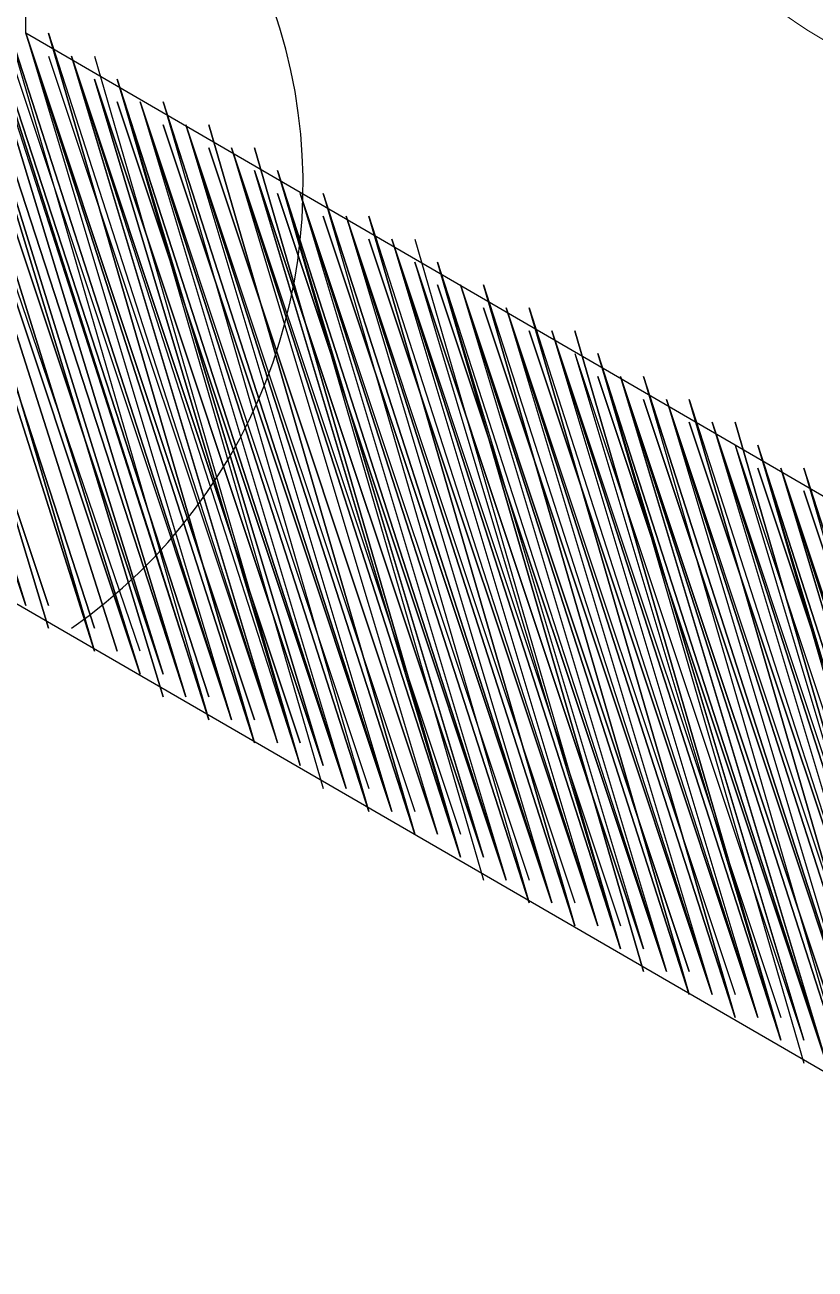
# Model space of a CAD drawing. Header units: millimetres. Extents: x -2246 to 101218, y 0 to 66109.
# Drawn here: x 68846 to 69211, y 0 to 576 of the extents above; entities that cross this region are included whole.
import ezdxf

# ---------------------------------------------------------------- set-up
doc = ezdxf.new("R2010")
doc.units = ezdxf.units.MM
doc.layers.add('PDF_형상', color=7, linetype='Continuous')

msp = doc.modelspace()

# ---------------------------------------------------------------- linework, layer by layer
at = {"layer": 'PDF_형상', "lineweight": 25}
for points in [[(68538.76, 752.01), (68422.25, 550.77), (68824.73, 317.75), (69227.22, 84.73), (69396.68, 0), (69502.6, 190.65), (69174.26, 381.3), (68845.92, 571.95), (68845.92, 582.54)], [(68697.63, 752.01), (68845.92, 307.16), (68697.63, 752.01), (68845.92, 307.16), (68697.63, 752.01), (68845.92, 307.16), (68697.63, 752.01), (68845.92, 307.16), (68697.63, 752.01), (68845.92, 307.16)], [(68708.22, 752.01), (68856.51, 307.16), (68708.22, 752.01), (68856.51, 307.16), (68708.22, 752.01), (68856.51, 307.16), (68708.22, 752.01), (68856.51, 307.16), (68708.22, 752.01), (68856.51, 307.16), (68708.22, 752.01), (68856.51, 307.16), (68708.22, 752.01), (68856.51, 307.16), (68708.22, 752.01), (68856.51, 307.16), (68708.22, 752.01), (68856.51, 307.16)], [(68898.88, 285.98), (68740, 752.01), (68898.88, 275.38), (68740, 752.01), (68898.88, 275.38), (68740, 752.01), (68898.88, 275.38), (68750.59, 752.01), (68898.88, 275.38), (68750.59, 752.01), (68898.88, 275.38), (68750.59, 752.01), (68898.88, 275.38), (68750.59, 752.01), (68898.88, 275.38), (68750.59, 752.01), (68898.88, 275.38), (68750.59, 752.01), (68898.88, 275.38), (68750.59, 752.01), (68898.88, 275.38), (68750.59, 752.01), (68898.88, 275.38), (68750.59, 752.01), (68898.88, 275.38), (68750.59, 752.01), (68898.88, 275.38), (68750.59, 752.01), (68898.88, 275.38), (68750.59, 752.01), (68898.88, 275.38), (68750.59, 752.01), (68898.88, 275.38), (68750.59, 752.01), (68909.47, 275.38), (68750.59, 752.01), (68909.47, 275.38), (68750.59, 752.01), (68909.47, 275.38), (68750.59, 752.01), (68909.47, 275.38), (68750.59, 752.01), (68909.47, 275.38), (68750.59, 752.01), (68909.47, 275.38), (68750.59, 752.01), (68909.47, 275.38), (68761.18, 752.01), (68909.47, 275.38), (68761.18, 752.01), (68909.47, 275.38), (68761.18, 752.01), (68909.47, 275.38), (68761.18, 752.01), (68909.47, 275.38), (68761.18, 752.01), (68909.47, 275.38), (68761.18, 752.01), (68909.47, 275.38), (68761.18, 752.01), (68909.47, 264.79), (68761.18, 752.01), (68909.47, 264.79), (68761.18, 752.01), (68909.47, 264.79), (68761.18, 752.01), (68909.47, 264.79)], [(68740, 752.01), (68888.28, 285.98), (68740, 752.01), (68888.28, 285.98), (68740, 752.01), (68888.28, 285.98), (68740, 752.01), (68888.28, 285.98), (68740, 752.01), (68888.28, 285.98), (68740, 752.01), (68888.28, 285.98), (68740, 752.01), (68888.28, 285.98), (68740, 752.01), (68888.28, 285.98), (68740, 752.01), (68888.28, 285.98), (68740, 752.01), (68888.28, 285.98), (68740, 752.01), (68888.28, 285.98), (68740, 752.01), (68888.28, 285.98), (68740, 752.01), (68888.28, 285.98), (68740, 752.01), (68888.28, 285.98), (68740, 752.01), (68888.28, 285.98), (68740, 752.01), (68888.28, 285.98), (68740, 752.01), (68888.28, 285.98)], [(68740, 752.01), (68877.69, 285.98), (68740, 752.01)], [(68771.77, 752.01), (68930.65, 264.79), (68771.77, 752.01), (68930.65, 264.79), (68771.77, 752.01), (68930.65, 264.79), (68771.77, 752.01), (68930.65, 264.79), (68771.77, 752.01), (68930.65, 264.79), (68771.77, 752.01), (68930.65, 264.79), (68771.77, 752.01), (68930.65, 264.79), (68771.77, 752.01), (68930.65, 264.79), (68771.77, 752.01), (68930.65, 264.79), (68771.77, 752.01), (68920.06, 264.79), (68771.77, 752.01), (68920.06, 264.79), (68771.77, 752.01), (68920.06, 264.79), (68771.77, 752.01), (68920.06, 264.79), (68771.77, 752.01), (68920.06, 264.79), (68771.77, 752.01), (68920.06, 264.79), (68771.77, 752.01), (68920.06, 264.79), (68761.18, 752.01), (68920.06, 264.79), (68761.18, 752.01), (68920.06, 264.79), (68761.18, 752.01), (68920.06, 264.79), (68761.18, 752.01), (68920.06, 264.79), (68761.18, 752.01), (68920.06, 264.79), (68761.18, 752.01), (68920.06, 264.79), (68761.18, 752.01), (68920.06, 264.79), (68761.18, 752.01), (68920.06, 264.79), (68761.18, 752.01), (68920.06, 264.79), (68761.18, 752.01), (68920.06, 264.79)], [(68824.73, 582.54), (68930.65, 254.2), (68771.77, 752.01), (68930.65, 254.2), (68771.77, 752.01), (68930.65, 254.2)], [(68824.73, 582.54), (68930.65, 254.2)], [(68835.32, 582.54), (68941.24, 254.2)], [(68835.32, 582.54), (68941.24, 254.2)], [(68835.32, 582.54), (68941.24, 254.2)], [(68835.32, 582.54), (68941.24, 254.2)], [(68835.32, 582.54), (68941.24, 254.2)], [(68835.32, 582.54), (68930.65, 254.2)], [(68835.32, 582.54), (68930.65, 254.2)], [(68835.32, 582.54), (68930.65, 254.2)], [(68835.32, 582.54), (68930.65, 254.2)], [(68835.32, 582.54), (68930.65, 254.2)], [(68835.32, 582.54), (68930.65, 254.2)], [(68835.32, 582.54), (68930.65, 254.2)], [(68835.32, 582.54), (68930.65, 254.2)], [(68835.32, 582.54), (68930.65, 254.2)], [(68835.32, 571.95), (68941.24, 254.2)], [(68835.32, 571.95), (68941.24, 254.2)], [(68835.32, 571.95), (68941.24, 254.2)], [(68835.32, 571.95), (68941.24, 254.2)], [(68835.32, 571.95), (68941.24, 254.2)], [(68835.32, 571.95), (68941.24, 254.2)], [(68835.32, 571.95), (68941.24, 254.2)], [(68835.32, 571.95), (68941.24, 254.2)], [(68835.32, 571.95), (68941.24, 254.2)], [(68835.32, 571.95), (68941.24, 254.2)], [(68835.32, 571.95), (68941.24, 254.2)], [(68835.32, 571.95), (68941.24, 254.2)], [(68835.32, 571.95), (68941.24, 254.2)], [(68835.32, 571.95), (68941.24, 254.2)], [(68835.32, 571.95), (68941.24, 254.2)], [(68951.83, 243.61), (68845.92, 571.95), (68951.83, 243.61), (68845.92, 571.95), (68951.83, 243.61), (68845.92, 571.95), (68951.83, 243.61), (68845.92, 571.95), (68951.83, 243.61), (68845.92, 571.95), (68951.83, 243.61), (68845.92, 571.95), (68951.83, 243.61), (68845.92, 571.95), (68951.83, 243.61), (68856.51, 571.95), (68951.83, 243.61), (68856.51, 571.95), (68951.83, 243.61), (68856.51, 571.95), (68951.83, 243.61), (68856.51, 571.95), (68951.83, 243.61), (68856.51, 571.95), (68962.43, 243.61)], [(68845.92, 571.95), (68951.83, 254.2)], [(68845.92, 571.95), (68951.83, 254.2)], [(68845.92, 571.95), (68951.83, 254.2)], [(68845.92, 571.95), (68951.83, 254.2)], [(68845.92, 571.95), (68951.83, 254.2)], [(68845.92, 571.95), (68951.83, 254.2)], [(68845.92, 571.95), (68941.24, 254.2)], [(68845.92, 571.95), (68941.24, 254.2)], [(68845.92, 571.95), (68941.24, 254.2)], [(68845.92, 571.95), (68941.24, 254.2)], [(68845.92, 571.95), (68941.24, 254.2)], [(68845.92, 571.95), (68941.24, 254.2)], [(68845.92, 571.95), (68941.24, 254.2)], [(68845.92, 571.95), (68941.24, 254.2)], [(68845.92, 571.95), (68941.24, 254.2)], [(68856.51, 561.36), (68962.43, 243.61)], [(68856.51, 561.36), (68962.43, 243.61)], [(68856.51, 561.36), (68962.43, 243.61)], [(68856.51, 561.36), (68962.43, 243.61)], [(68856.51, 561.36), (68962.43, 243.61)], [(68856.51, 561.36), (68962.43, 243.61)], [(68856.51, 561.36), (68962.43, 243.61)], [(68856.51, 561.36), (68962.43, 243.61)], [(68856.51, 561.36), (68962.43, 243.61)], [(68856.51, 561.36), (68962.43, 243.61)], [(68856.51, 561.36), (68962.43, 243.61)], [(68856.51, 561.36), (68962.43, 243.61)], [(68856.51, 561.36), (68962.43, 243.61)], [(68856.51, 561.36), (68962.43, 243.61)], [(68856.51, 561.36), (68962.43, 243.61)], [(68856.51, 561.36), (68962.43, 243.61)], [(68856.51, 561.36), (68962.43, 243.61)], [(68856.51, 561.36), (68962.43, 243.61)], [(68856.51, 561.36), (68962.43, 243.61)], [(68856.51, 561.36), (68962.43, 243.61)], [(68856.51, 561.36), (68962.43, 243.61)], [(68856.51, 561.36), (68962.43, 243.61)], [(68856.51, 561.36), (68962.43, 243.61)], [(68867.1, 561.36), (68973.02, 233.02)], [(68867.1, 561.36), (68973.02, 233.02)], [(68867.1, 561.36), (68973.02, 233.02)], [(68867.1, 561.36), (68973.02, 233.02)], [(68867.1, 561.36), (68973.02, 233.02)], [(68867.1, 561.36), (68973.02, 233.02)], [(68867.1, 561.36), (68973.02, 233.02)], [(68867.1, 561.36), (68973.02, 233.02)], [(68867.1, 561.36), (68973.02, 233.02)], [(68867.1, 561.36), (68973.02, 233.02)], [(68867.1, 561.36), (68973.02, 233.02)], [(68867.1, 561.36), (68973.02, 233.02)], [(68867.1, 561.36), (68973.02, 233.02)], [(68867.1, 561.36), (68973.02, 233.02)], [(68867.1, 561.36), (68973.02, 233.02)], [(68867.1, 561.36), (68973.02, 233.02)], [(68867.1, 561.36), (68973.02, 233.02)], [(68867.1, 561.36), (68973.02, 233.02)], [(68867.1, 561.36), (68973.02, 233.02)], [(68867.1, 561.36), (68973.02, 233.02)], [(68867.1, 561.36), (68973.02, 233.02)], [(68867.1, 561.36), (68973.02, 233.02)], [(68867.1, 561.36), (68962.43, 243.61)], [(68867.1, 561.36), (68962.43, 243.61)], [(68867.1, 561.36), (68962.43, 243.61)], [(68867.1, 561.36), (68962.43, 243.61)], [(68867.1, 561.36), (68962.43, 243.61)], [(68877.69, 561.36), (68973.02, 233.02)], [(68877.69, 561.36), (68973.02, 233.02)], [(68888.28, 550.77), (68983.61, 233.02), (68877.69, 550.77), (68983.61, 233.02), (68877.69, 550.77), (68983.61, 233.02), (68877.69, 550.77), (68983.61, 233.02), (68877.69, 550.77), (68983.61, 233.02), (68877.69, 550.77), (68983.61, 233.02), (68877.69, 550.77), (68983.61, 233.02), (68877.69, 550.77), (68983.61, 233.02), (68877.69, 550.77), (68983.61, 233.02), (68877.69, 550.77), (68983.61, 233.02), (68877.69, 550.77), (68983.61, 233.02), (68877.69, 550.77), (68983.61, 233.02), (68877.69, 550.77), (68983.61, 233.02)], [(68877.69, 550.77), (68973.02, 233.02)], [(68877.69, 550.77), (68973.02, 233.02)], [(68877.69, 550.77), (68973.02, 233.02)], [(68888.28, 550.77), (68994.2, 222.43)], [(68888.28, 550.77), (68994.2, 222.43)], [(68888.28, 550.77), (68994.2, 222.43)], [(68888.28, 550.77), (68994.2, 222.43)], [(68888.28, 550.77), (68994.2, 222.43)], [(68888.28, 550.77), (68994.2, 222.43)], [(68888.28, 550.77), (68994.2, 222.43)], [(68888.28, 550.77), (68994.2, 222.43)], [(68888.28, 550.77), (68994.2, 222.43)], [(68888.28, 550.77), (68994.2, 222.43)], [(68888.28, 550.77), (68994.2, 222.43)], [(68888.28, 550.77), (68994.2, 222.43)], [(68888.28, 550.77), (68994.2, 222.43)], [(68888.28, 550.77), (68983.61, 222.43)], [(68888.28, 550.77), (68983.61, 222.43)], [(68888.28, 550.77), (68983.61, 222.43)], [(68888.28, 550.77), (68983.61, 222.43)], [(68888.28, 550.77), (68983.61, 222.43)], [(68888.28, 550.77), (68983.61, 222.43)], [(68888.28, 550.77), (68983.61, 222.43)], [(68888.28, 540.18), (68994.2, 222.43)], [(68888.28, 540.18), (68994.2, 222.43)], [(68898.88, 540.18), (69004.79, 211.83)], [(68898.88, 540.18), (69004.79, 222.43)], [(68898.88, 540.18), (69004.79, 222.43)], [(68898.88, 540.18), (69004.79, 222.43)], [(68898.88, 540.18), (69004.79, 222.43)], [(68898.88, 540.18), (69004.79, 222.43)], [(68898.88, 540.18), (69004.79, 222.43)], [(68898.88, 540.18), (69004.79, 222.43)], [(68898.88, 540.18), (69004.79, 222.43)], [(68898.88, 540.18), (69004.79, 222.43)], [(68898.88, 540.18), (69004.79, 222.43)], [(68898.88, 540.18), (69004.79, 222.43)], [(68898.88, 540.18), (69004.79, 222.43)], [(68898.88, 540.18), (69004.79, 222.43)], [(68898.88, 540.18), (69004.79, 222.43)], [(68898.88, 540.18), (69004.79, 222.43)], [(68898.88, 540.18), (69004.79, 222.43)], [(68898.88, 540.18), (69004.79, 222.43)], [(68898.88, 540.18), (69004.79, 222.43)], [(68898.88, 540.18), (68994.2, 222.43)], [(68898.88, 540.18), (68994.2, 222.43)], [(68898.88, 540.18), (68994.2, 222.43)], [(68898.88, 540.18), (68994.2, 222.43)], [(68898.88, 540.18), (68994.2, 222.43)], [(68898.88, 540.18), (68994.2, 222.43)], [(68898.88, 540.18), (68994.2, 222.43)], [(68898.88, 540.18), (68994.2, 222.43)], [(68898.88, 540.18), (68994.2, 222.43)], [(68898.88, 540.18), (68994.2, 222.43)], [(68909.47, 540.18), (69015.38, 211.83)], [(68909.47, 540.18), (69015.38, 211.83)], [(68909.47, 540.18), (69015.38, 211.83)], [(68909.47, 540.18), (69015.38, 211.83)], [(68909.47, 540.18), (69015.38, 211.83)], [(68909.47, 540.18), (69004.79, 211.83)], [(68909.47, 540.18), (69004.79, 211.83)], [(68909.47, 540.18), (69004.79, 211.83)], [(68909.47, 540.18), (69004.79, 211.83)], [(68909.47, 540.18), (69004.79, 211.83)], [(68909.47, 540.18), (69004.79, 211.83)], [(68909.47, 540.18), (69004.79, 211.83)], [(68909.47, 540.18), (69004.79, 211.83)], [(68909.47, 540.18), (69004.79, 211.83)], [(68909.47, 540.18), (69004.79, 211.83)], [(68909.47, 529.58), (69015.38, 211.83)], [(68909.47, 529.58), (69015.38, 211.83)], [(68909.47, 529.58), (69015.38, 211.83)], [(68909.47, 529.58), (69015.38, 211.83)], [(68909.47, 529.58), (69015.38, 211.83)], [(68909.47, 529.58), (69015.38, 211.83)], [(68909.47, 529.58), (69015.38, 211.83)], [(68909.47, 529.58), (69015.38, 211.83)], [(68909.47, 529.58), (69015.38, 211.83)], [(68909.47, 529.58), (69015.38, 211.83)], [(68920.06, 529.58), (69025.98, 201.24)], [(68920.06, 529.58), (69025.98, 201.24)], [(68920.06, 529.58), (69025.98, 201.24)], [(68920.06, 529.58), (69025.98, 201.24)], [(68920.06, 529.58), (69025.98, 201.24)], [(68920.06, 529.58), (69025.98, 201.24)], [(68920.06, 529.58), (69025.98, 201.24)], [(68920.06, 529.58), (69025.98, 201.24)], [(68920.06, 529.58), (69025.98, 201.24)], [(68920.06, 529.58), (69025.98, 201.24)], [(68920.06, 529.58), (69025.98, 211.83)], [(68920.06, 529.58), (69025.98, 211.83)], [(68920.06, 529.58), (69025.98, 211.83)], [(68920.06, 529.58), (69025.98, 211.83)], [(68920.06, 529.58), (69025.98, 211.83)], [(68920.06, 529.58), (69025.98, 211.83)], [(68920.06, 529.58), (69025.98, 211.83)], [(68920.06, 529.58), (69025.98, 211.83)], [(68920.06, 529.58), (69025.98, 211.83)], [(68920.06, 529.58), (69015.38, 211.83)], [(68920.06, 529.58), (69015.38, 211.83)], [(68920.06, 529.58), (69015.38, 211.83)], [(68920.06, 529.58), (69015.38, 211.83)], [(68920.06, 529.58), (69015.38, 211.83)], [(68920.06, 529.58), (69015.38, 211.83)], [(68920.06, 529.58), (69015.38, 211.83)], [(68920.06, 529.58), (69015.38, 211.83)], [(68920.06, 529.58), (69015.38, 211.83)], [(68920.06, 529.58), (69015.38, 211.83)], [(68930.65, 529.58), (69025.98, 201.24)], [(68930.65, 529.58), (69025.98, 201.24)], [(68930.65, 529.58), (69025.98, 201.24)], [(68930.65, 529.58), (69025.98, 201.24)], [(68930.65, 529.58), (69025.98, 201.24)], [(68930.65, 529.58), (69025.98, 201.24)], [(68930.65, 518.99), (69036.57, 201.24)], [(68930.65, 518.99), (69036.57, 201.24)], [(68930.65, 518.99), (69036.57, 201.24)], [(68930.65, 518.99), (69036.57, 201.24)], [(68930.65, 518.99), (69036.57, 201.24)], [(68930.65, 518.99), (69036.57, 201.24)], [(68930.65, 518.99), (69036.57, 201.24)], [(68930.65, 518.99), (69036.57, 201.24)], [(68930.65, 518.99), (69036.57, 201.24)], [(68930.65, 518.99), (69036.57, 201.24)], [(68930.65, 518.99), (69036.57, 201.24)], [(68930.65, 518.99), (69036.57, 201.24)], [(68930.65, 518.99), (69036.57, 201.24)], [(68930.65, 518.99), (69036.57, 201.24)], [(68930.65, 518.99), (69036.57, 201.24)], [(68930.65, 518.99), (69036.57, 201.24)], [(68930.65, 518.99), (69036.57, 201.24)], [(68930.65, 518.99), (69036.57, 201.24)], [(68930.65, 518.99), (69036.57, 201.24)], [(68941.24, 518.99), (69047.16, 190.65)], [(68941.24, 518.99), (69047.16, 190.65)], [(68941.24, 518.99), (69047.16, 190.65)], [(68941.24, 518.99), (69047.16, 190.65)], [(68941.24, 518.99), (69047.16, 190.65)], [(68941.24, 518.99), (69047.16, 190.65)], [(68941.24, 518.99), (69047.16, 190.65)], [(68941.24, 518.99), (69047.16, 190.65)], [(68941.24, 518.99), (69047.16, 190.65)], [(68941.24, 518.99), (69047.16, 190.65)], [(68941.24, 518.99), (69047.16, 190.65)], [(68941.24, 518.99), (69047.16, 190.65)], [(68941.24, 518.99), (69047.16, 190.65)], [(68941.24, 518.99), (69047.16, 190.65)], [(68941.24, 518.99), (69047.16, 190.65)], [(68941.24, 518.99), (69047.16, 190.65)], [(68941.24, 518.99), (69047.16, 190.65)], [(68941.24, 518.99), (69047.16, 190.65)], [(68941.24, 518.99), (69047.16, 190.65)], [(68941.24, 518.99), (69047.16, 190.65)], [(68941.24, 518.99), (69047.16, 201.24)], [(68941.24, 518.99), (69036.57, 201.24)], [(68941.24, 518.99), (69036.57, 201.24)], [(68941.24, 518.99), (69036.57, 201.24)], [(68941.24, 518.99), (69036.57, 201.24)], [(68941.24, 518.99), (69036.57, 201.24)], [(68941.24, 518.99), (69036.57, 201.24)], [(68941.24, 518.99), (69036.57, 201.24)], [(68941.24, 518.99), (69036.57, 201.24)], [(68941.24, 518.99), (69036.57, 201.24)], [(68941.24, 518.99), (69036.57, 201.24)], [(68962.43, 508.4), (69057.75, 190.65), (68951.83, 508.4), (69057.75, 190.65), (68951.83, 508.4), (69057.75, 190.65), (68951.83, 508.4), (69057.75, 190.65), (68951.83, 508.4), (69057.75, 190.65), (68951.83, 508.4), (69057.75, 190.65), (68951.83, 508.4), (69057.75, 190.65), (68951.83, 508.4), (69057.75, 190.65), (68951.83, 508.4), (69057.75, 190.65), (68951.83, 508.4), (69057.75, 190.65), (68951.83, 508.4), (69057.75, 190.65), (68951.83, 508.4), (69057.75, 190.65), (68951.83, 508.4), (69047.16, 190.65), (68951.83, 508.4), (69047.16, 190.65), (68951.83, 508.4), (69047.16, 190.65), (68951.83, 508.4), (69047.16, 190.65), (68951.83, 508.4)], [(68962.43, 508.4), (69068.34, 180.06)], [(68962.43, 508.4), (69068.34, 180.06)], [(68962.43, 508.4), (69068.34, 180.06)], [(68962.43, 508.4), (69068.34, 180.06)], [(68962.43, 508.4), (69068.34, 180.06)], [(68962.43, 508.4), (69068.34, 180.06)], [(68962.43, 508.4), (69068.34, 180.06)], [(68962.43, 508.4), (69068.34, 180.06)], [(68962.43, 508.4), (69068.34, 180.06)], [(68962.43, 508.4), (69068.34, 180.06)], [(68962.43, 508.4), (69068.34, 180.06)], [(68962.43, 508.4), (69068.34, 180.06)], [(68962.43, 508.4), (69068.34, 180.06)], [(68962.43, 508.4), (69057.75, 180.06)], [(68962.43, 508.4), (69057.75, 180.06)], [(68962.43, 508.4), (69057.75, 180.06)], [(68962.43, 508.4), (69057.75, 180.06)], [(68962.43, 508.4), (69057.75, 180.06)], [(68962.43, 508.4), (69057.75, 180.06)], [(68962.43, 508.4), (69057.75, 180.06)], [(68962.43, 497.81), (69068.34, 180.06)], [(68962.43, 497.81), (69068.34, 180.06)], [(68973.02, 497.81), (69078.93, 169.47)], [(68973.02, 497.81), (69078.93, 180.06)], [(68973.02, 497.81), (69078.93, 180.06)], [(68973.02, 497.81), (69078.93, 180.06)], [(68973.02, 497.81), (69078.93, 180.06)], [(68973.02, 497.81), (69078.93, 180.06)], [(68973.02, 497.81), (69078.93, 180.06)], [(68973.02, 497.81), (69078.93, 180.06)], [(68973.02, 497.81), (69078.93, 180.06)], [(68973.02, 497.81), (69078.93, 180.06)], [(68973.02, 497.81), (69078.93, 180.06)], [(68973.02, 497.81), (69078.93, 180.06)], [(68973.02, 497.81), (69078.93, 180.06)], [(68973.02, 497.81), (69078.93, 180.06)], [(68973.02, 497.81), (69078.93, 180.06)], [(68973.02, 497.81), (69078.93, 180.06)], [(68973.02, 497.81), (69078.93, 180.06)], [(68973.02, 497.81), (69078.93, 180.06)], [(68973.02, 497.81), (69078.93, 180.06)], [(68973.02, 497.81), (69068.34, 180.06)], [(68973.02, 497.81), (69068.34, 180.06)], [(68973.02, 497.81), (69068.34, 180.06)], [(68973.02, 497.81), (69068.34, 180.06)], [(68973.02, 497.81), (69068.34, 180.06)], [(68973.02, 497.81), (69068.34, 180.06)], [(68973.02, 497.81), (69068.34, 180.06)], [(68973.02, 497.81), (69068.34, 180.06)], [(68973.02, 497.81), (69068.34, 180.06)], [(68973.02, 497.81), (69068.34, 180.06)], [(68983.61, 497.81), (69089.53, 169.47)], [(68983.61, 497.81), (69089.53, 169.47)], [(68983.61, 497.81), (69089.53, 169.47)], [(68983.61, 497.81), (69089.53, 169.47)], [(68983.61, 497.81), (69089.53, 169.47)], [(68983.61, 497.81), (69078.93, 169.47)], [(68983.61, 497.81), (69078.93, 169.47)], [(68983.61, 497.81), (69078.93, 169.47)], [(68983.61, 497.81), (69078.93, 169.47)], [(68983.61, 497.81), (69078.93, 169.47)], [(68983.61, 497.81), (69078.93, 169.47)], [(68983.61, 497.81), (69078.93, 169.47)], [(68983.61, 497.81), (69078.93, 169.47)], [(68983.61, 497.81), (69078.93, 169.47)], [(68983.61, 497.81), (69078.93, 169.47)], [(68983.61, 487.22), (69089.53, 169.47)], [(68983.61, 487.22), (69089.53, 169.47)], [(68983.61, 487.22), (69089.53, 169.47)], [(68983.61, 487.22), (69089.53, 169.47)], [(68983.61, 487.22), (69089.53, 169.47)], [(68983.61, 487.22), (69089.53, 169.47)], [(68983.61, 487.22), (69089.53, 169.47)], [(68983.61, 487.22), (69089.53, 169.47)], [(68983.61, 487.22), (69089.53, 169.47)], [(68983.61, 487.22), (69089.53, 169.47)], [(68994.2, 487.22), (69100.12, 158.88)], [(68994.2, 487.22), (69100.12, 158.88)], [(68994.2, 487.22), (69100.12, 158.88)], [(68994.2, 487.22), (69100.12, 158.88)], [(68994.2, 487.22), (69100.12, 158.88)], [(68994.2, 487.22), (69100.12, 158.88)], [(68994.2, 487.22), (69100.12, 158.88)], [(68994.2, 487.22), (69100.12, 158.88)], [(68994.2, 487.22), (69100.12, 158.88)], [(68994.2, 487.22), (69100.12, 169.47)], [(68994.2, 487.22), (69100.12, 169.47)], [(68994.2, 487.22), (69100.12, 169.47)], [(68994.2, 487.22), (69100.12, 169.47)], [(68994.2, 487.22), (69100.12, 169.47)], [(68994.2, 487.22), (69100.12, 169.47)], [(68994.2, 487.22), (69100.12, 169.47)], [(68994.2, 487.22), (69100.12, 169.47)], [(68994.2, 487.22), (69100.12, 169.47)], [(68994.2, 487.22), (69100.12, 169.47)], [(68994.2, 487.22), (69089.53, 169.47)], [(68994.2, 487.22), (69089.53, 169.47)], [(68994.2, 487.22), (69089.53, 169.47)], [(68994.2, 487.22), (69089.53, 169.47)], [(68994.2, 487.22), (69089.53, 169.47)], [(68994.2, 487.22), (69089.53, 169.47)], [(68994.2, 487.22), (69089.53, 169.47)], [(68994.2, 487.22), (69089.53, 169.47)], [(68994.2, 487.22), (69089.53, 169.47)], [(68994.2, 487.22), (69089.53, 169.47)], [(69004.79, 487.22), (69100.12, 158.88), (69004.79, 487.22), (69100.12, 158.88), (69004.79, 487.22), (69100.12, 158.88), (69004.79, 487.22), (69100.12, 158.88), (69004.79, 487.22), (69100.12, 158.88), (69004.79, 487.22), (69110.71, 158.88)], [(69004.79, 476.63), (69110.71, 158.88)], [(69004.79, 476.63), (69110.71, 158.88)], [(69004.79, 476.63), (69110.71, 158.88)], [(69004.79, 476.63), (69110.71, 158.88)], [(69004.79, 476.63), (69110.71, 158.88)], [(69004.79, 476.63), (69110.71, 158.88)], [(69004.79, 476.63), (69110.71, 158.88)], [(69004.79, 476.63), (69110.71, 158.88)], [(69004.79, 476.63), (69110.71, 158.88)], [(69004.79, 476.63), (69110.71, 158.88)], [(69004.79, 476.63), (69110.71, 158.88)], [(69004.79, 476.63), (69110.71, 158.88)], [(69004.79, 476.63), (69110.71, 158.88)], [(69004.79, 476.63), (69110.71, 158.88)], [(69004.79, 476.63), (69110.71, 158.88)], [(69004.79, 476.63), (69110.71, 158.88)], [(69004.79, 476.63), (69110.71, 158.88)], [(69004.79, 476.63), (69110.71, 158.88)], [(69015.38, 476.63), (69121.3, 148.28)], [(69015.38, 476.63), (69121.3, 148.28)], [(69015.38, 476.63), (69121.3, 148.28)], [(69015.38, 476.63), (69121.3, 148.28)], [(69015.38, 476.63), (69121.3, 148.28)], [(69015.38, 476.63), (69121.3, 148.28)], [(69015.38, 476.63), (69121.3, 148.28)], [(69015.38, 476.63), (69121.3, 148.28)], [(69015.38, 476.63), (69121.3, 148.28)], [(69015.38, 476.63), (69121.3, 148.28)], [(69015.38, 476.63), (69121.3, 148.28)], [(69015.38, 476.63), (69121.3, 148.28)], [(69015.38, 476.63), (69121.3, 148.28)], [(69015.38, 476.63), (69121.3, 148.28)], [(69015.38, 476.63), (69121.3, 148.28)], [(69015.38, 476.63), (69121.3, 148.28)], [(69015.38, 476.63), (69121.3, 148.28)], [(69015.38, 476.63), (69121.3, 158.88)], [(69015.38, 476.63), (69121.3, 158.88)], [(69015.38, 476.63), (69110.71, 158.88)], [(69015.38, 476.63), (69110.71, 158.88)], [(69015.38, 476.63), (69110.71, 158.88)], [(69015.38, 476.63), (69110.71, 158.88)], [(69015.38, 476.63), (69110.71, 158.88)], [(69015.38, 476.63), (69110.71, 158.88)], [(69015.38, 476.63), (69110.71, 158.88)], [(69015.38, 476.63), (69110.71, 158.88)], [(69015.38, 476.63), (69110.71, 158.88)], [(69015.38, 476.63), (69110.71, 158.88)], [(69025.98, 476.63), (69121.3, 148.28)], [(69025.98, 476.63), (69121.3, 148.28)], [(69025.98, 476.63), (69121.3, 148.28)], [(69025.98, 466.03), (69131.89, 148.28)], [(69025.98, 466.03), (69131.89, 148.28)], [(69025.98, 466.03), (69131.89, 148.28)], [(69025.98, 466.03), (69131.89, 148.28)], [(69025.98, 466.03), (69131.89, 148.28)], [(69025.98, 466.03), (69131.89, 148.28)], [(69025.98, 466.03), (69131.89, 148.28)], [(69025.98, 466.03), (69131.89, 148.28)], [(69025.98, 466.03), (69131.89, 148.28)], [(69025.98, 466.03), (69131.89, 148.28)], [(69025.98, 466.03), (69131.89, 148.28)], [(69025.98, 466.03), (69131.89, 148.28)], [(69025.98, 466.03), (69131.89, 148.28)], [(69025.98, 466.03), (69131.89, 148.28)], [(69025.98, 466.03), (69131.89, 148.28)], [(69025.98, 466.03), (69131.89, 148.28)], [(69025.98, 466.03), (69131.89, 148.28)], [(69025.98, 466.03), (69131.89, 148.28)], [(69025.98, 466.03), (69131.89, 148.28)], [(69025.98, 466.03), (69121.3, 148.28)], [(69025.98, 466.03), (69121.3, 148.28)], [(69025.98, 466.03), (69121.3, 148.28)], [(69025.98, 466.03), (69121.3, 148.28)], [(69025.98, 466.03), (69121.3, 148.28)], [(69025.98, 466.03), (69121.3, 148.28)], [(69025.98, 466.03), (69121.3, 148.28)], [(69036.57, 466.03), (69142.48, 137.69)], [(69036.57, 466.03), (69142.48, 137.69)], [(69036.57, 466.03), (69142.48, 137.69)], [(69036.57, 466.03), (69142.48, 137.69)], [(69036.57, 466.03), (69142.48, 137.69)], [(69036.57, 466.03), (69142.48, 137.69)], [(69036.57, 466.03), (69142.48, 137.69)], [(69036.57, 466.03), (69142.48, 137.69)], [(69036.57, 466.03), (69142.48, 137.69)], [(69036.57, 466.03), (69142.48, 137.69)], [(69036.57, 466.03), (69142.48, 137.69)], [(69036.57, 466.03), (69142.48, 137.69)], [(69036.57, 466.03), (69142.48, 137.69)], [(69036.57, 466.03), (69142.48, 137.69)], [(69036.57, 466.03), (69142.48, 137.69)], [(69036.57, 466.03), (69142.48, 137.69)], [(69036.57, 466.03), (69142.48, 137.69)], [(69036.57, 466.03), (69142.48, 137.69)], [(69036.57, 466.03), (69131.89, 137.69)], [(69036.57, 466.03), (69131.89, 137.69)], [(69036.57, 466.03), (69131.89, 148.28)], [(69036.57, 466.03), (69131.89, 148.28)], [(69036.57, 466.03), (69131.89, 148.28)], [(69036.57, 466.03), (69131.89, 148.28)], [(69036.57, 455.44), (69142.48, 137.69)], [(69047.16, 455.44), (69153.08, 137.69)], [(69047.16, 455.44), (69153.08, 137.69)], [(69047.16, 455.44), (69153.08, 137.69)], [(69047.16, 455.44), (69153.08, 137.69)], [(69047.16, 455.44), (69153.08, 137.69)], [(69047.16, 455.44), (69153.08, 137.69)], [(69047.16, 455.44), (69153.08, 137.69)], [(69047.16, 455.44), (69153.08, 137.69)], [(69047.16, 455.44), (69153.08, 137.69)], [(69047.16, 455.44), (69153.08, 137.69)], [(69047.16, 455.44), (69153.08, 137.69)], [(69047.16, 455.44), (69153.08, 137.69)], [(69047.16, 455.44), (69153.08, 137.69)], [(69047.16, 455.44), (69153.08, 137.69)], [(69047.16, 455.44), (69153.08, 137.69)], [(69047.16, 455.44), (69153.08, 137.69)], [(69047.16, 455.44), (69153.08, 137.69)], [(69047.16, 455.44), (69142.48, 137.69)], [(69047.16, 455.44), (69142.48, 137.69)], [(69047.16, 455.44), (69142.48, 137.69)], [(69047.16, 455.44), (69142.48, 137.69)], [(69047.16, 455.44), (69142.48, 137.69)], [(69047.16, 455.44), (69142.48, 137.69)], [(69047.16, 455.44), (69142.48, 137.69)], [(69047.16, 455.44), (69142.48, 137.69)], [(69047.16, 455.44), (69142.48, 137.69)], [(69047.16, 455.44), (69142.48, 137.69)], [(69057.75, 455.44), (69163.67, 127.1)], [(69057.75, 455.44), (69163.67, 127.1)], [(69057.75, 455.44), (69163.67, 127.1)], [(69057.75, 455.44), (69163.67, 127.1)], [(69057.75, 455.44), (69163.67, 127.1)], [(69057.75, 455.44), (69163.67, 127.1)], [(69057.75, 455.44), (69163.67, 127.1)], [(69057.75, 455.44), (69163.67, 127.1)], [(69057.75, 455.44), (69163.67, 127.1)], [(69057.75, 455.44), (69163.67, 127.1)], [(69057.75, 455.44), (69153.08, 127.1)], [(69057.75, 455.44), (69153.08, 127.1)], [(69057.75, 455.44), (69153.08, 127.1)], [(69057.75, 455.44), (69153.08, 127.1)], [(69057.75, 455.44), (69153.08, 127.1)], [(69057.75, 455.44), (69153.08, 127.1)], [(69057.75, 444.85), (69163.67, 127.1)], [(69057.75, 444.85), (69163.67, 127.1)], [(69057.75, 444.85), (69163.67, 127.1)], [(69057.75, 444.85), (69163.67, 127.1)], [(69057.75, 444.85), (69163.67, 127.1)], [(69057.75, 444.85), (69163.67, 127.1)], [(69057.75, 444.85), (69163.67, 127.1)], [(69057.75, 444.85), (69163.67, 127.1)], [(69057.75, 444.85), (69163.67, 127.1)], [(69068.34, 444.85), (69174.26, 116.51)], [(69068.34, 444.85), (69174.26, 116.51)], [(69068.34, 444.85), (69174.26, 116.51)], [(69068.34, 444.85), (69174.26, 116.51)], [(69068.34, 444.85), (69174.26, 116.51)], [(69068.34, 444.85), (69174.26, 116.51)], [(69068.34, 444.85), (69174.26, 116.51)], [(69068.34, 444.85), (69174.26, 116.51)], [(69068.34, 444.85), (69174.26, 127.1)], [(69068.34, 444.85), (69174.26, 127.1)], [(69068.34, 444.85), (69174.26, 127.1)], [(69068.34, 444.85), (69174.26, 127.1)], [(69068.34, 444.85), (69174.26, 127.1)], [(69068.34, 444.85), (69174.26, 127.1)], [(69068.34, 444.85), (69174.26, 127.1)], [(69068.34, 444.85), (69174.26, 127.1)], [(69068.34, 444.85), (69174.26, 127.1)], [(69068.34, 444.85), (69174.26, 127.1)], [(69068.34, 444.85), (69174.26, 127.1)], [(69068.34, 444.85), (69163.67, 127.1)], [(69068.34, 444.85), (69163.67, 127.1)], [(69068.34, 444.85), (69163.67, 127.1)], [(69068.34, 444.85), (69163.67, 127.1)], [(69068.34, 444.85), (69163.67, 127.1)], [(69068.34, 444.85), (69163.67, 127.1)], [(69068.34, 444.85), (69163.67, 127.1)], [(69068.34, 444.85), (69163.67, 127.1)], [(69068.34, 444.85), (69163.67, 127.1)], [(69068.34, 444.85), (69163.67, 127.1)], [(69078.93, 444.85), (69184.85, 116.51)], [(69078.93, 444.85), (69184.85, 116.51)], [(69078.93, 444.85), (69174.26, 116.51)], [(69078.93, 444.85), (69174.26, 116.51)], [(69078.93, 444.85), (69174.26, 116.51)], [(69078.93, 444.85), (69174.26, 116.51)], [(69078.93, 444.85), (69174.26, 116.51)], [(69078.93, 444.85), (69174.26, 116.51)], [(69078.93, 434.26), (69184.85, 116.51)], [(69078.93, 434.26), (69184.85, 116.51)], [(69078.93, 434.26), (69184.85, 116.51)], [(69078.93, 434.26), (69184.85, 116.51)], [(69078.93, 434.26), (69184.85, 116.51)], [(69078.93, 434.26), (69184.85, 116.51)], [(69078.93, 434.26), (69184.85, 116.51)], [(69078.93, 434.26), (69184.85, 116.51)], [(69078.93, 434.26), (69184.85, 116.51)], [(69078.93, 434.26), (69184.85, 116.51)], [(69078.93, 434.26), (69184.85, 116.51)], [(69078.93, 434.26), (69184.85, 116.51)], [(69078.93, 434.26), (69184.85, 116.51)], [(69078.93, 434.26), (69184.85, 116.51)], [(69078.93, 434.26), (69184.85, 116.51)], [(69078.93, 434.26), (69184.85, 116.51)], [(69078.93, 434.26), (69184.85, 116.51)], [(69089.53, 434.26), (69195.44, 105.92)], [(69089.53, 434.26), (69195.44, 105.92)], [(69089.53, 434.26), (69195.44, 105.92)], [(69089.53, 434.26), (69195.44, 105.92)], [(69089.53, 434.26), (69195.44, 105.92)], [(69089.53, 434.26), (69195.44, 105.92)], [(69089.53, 434.26), (69195.44, 105.92)], [(69089.53, 434.26), (69195.44, 105.92)], [(69089.53, 434.26), (69195.44, 105.92)], [(69089.53, 434.26), (69195.44, 105.92)], [(69089.53, 434.26), (69195.44, 105.92)], [(69089.53, 434.26), (69195.44, 105.92)], [(69089.53, 434.26), (69195.44, 105.92)], [(69089.53, 434.26), (69195.44, 105.92)], [(69089.53, 434.26), (69195.44, 105.92)], [(69089.53, 434.26), (69195.44, 105.92)], [(69089.53, 434.26), (69195.44, 105.92)], [(69089.53, 434.26), (69195.44, 105.92)], [(69089.53, 434.26), (69195.44, 116.51)], [(69089.53, 434.26), (69195.44, 116.51)], [(69089.53, 434.26), (69195.44, 116.51)], [(69089.53, 434.26), (69184.85, 116.51)], [(69089.53, 434.26), (69184.85, 116.51)], [(69089.53, 434.26), (69184.85, 116.51)], [(69089.53, 434.26), (69184.85, 116.51)], [(69089.53, 434.26), (69184.85, 116.51)], [(69089.53, 434.26), (69184.85, 116.51)], [(69089.53, 434.26), (69184.85, 116.51)], [(69089.53, 434.26), (69184.85, 116.51)], [(69089.53, 434.26), (69184.85, 116.51)], [(69089.53, 434.26), (69184.85, 116.51)], [(69100.12, 423.67), (69206.03, 105.92)], [(69100.12, 423.67), (69206.03, 105.92)], [(69100.12, 423.67), (69206.03, 105.92)], [(69100.12, 423.67), (69206.03, 105.92)], [(69100.12, 423.67), (69206.03, 105.92)], [(69100.12, 423.67), (69206.03, 105.92)], [(69100.12, 423.67), (69206.03, 105.92)], [(69100.12, 423.67), (69206.03, 105.92)], [(69100.12, 423.67), (69206.03, 105.92)], [(69100.12, 423.67), (69206.03, 105.92)], [(69100.12, 423.67), (69206.03, 105.92)], [(69100.12, 423.67), (69206.03, 105.92)], [(69100.12, 423.67), (69206.03, 105.92)], [(69100.12, 423.67), (69206.03, 105.92)], [(69100.12, 423.67), (69206.03, 105.92)], [(69100.12, 423.67), (69206.03, 105.92)], [(69100.12, 423.67), (69206.03, 105.92)], [(69100.12, 423.67), (69206.03, 105.92)], [(69100.12, 423.67), (69206.03, 105.92)], [(69100.12, 423.67), (69206.03, 105.92)], [(69100.12, 423.67), (69206.03, 105.92)], [(69100.12, 423.67), (69206.03, 105.92)], [(69100.12, 423.67), (69206.03, 105.92)], [(69100.12, 423.67), (69195.44, 105.92)], [(69100.12, 423.67), (69195.44, 105.92)], [(69100.12, 423.67), (69195.44, 105.92)], [(69100.12, 423.67), (69195.44, 105.92)], [(69100.12, 423.67), (69195.44, 105.92)], [(69100.12, 423.67), (69195.44, 105.92)], [(69110.71, 423.67), (69216.63, 95.33)], [(69110.71, 423.67), (69216.63, 95.33)], [(69110.71, 423.67), (69216.63, 95.33)], [(69110.71, 423.67), (69216.63, 95.33)], [(69110.71, 423.67), (69216.63, 95.33)], [(69110.71, 423.67), (69216.63, 95.33)], [(69110.71, 423.67), (69216.63, 95.33)], [(69110.71, 423.67), (69216.63, 95.33)], [(69110.71, 423.67), (69216.63, 95.33)], [(69110.71, 423.67), (69216.63, 95.33)], [(69110.71, 423.67), (69216.63, 95.33)], [(69110.71, 423.67), (69216.63, 95.33)], [(69110.71, 423.67), (69216.63, 95.33)], [(69110.71, 423.67), (69216.63, 95.33)], [(69110.71, 423.67), (69216.63, 95.33)], [(69110.71, 423.67), (69216.63, 95.33)], [(69110.71, 423.67), (69216.63, 95.33)], [(69110.71, 423.67), (69206.03, 95.33)], [(69110.71, 423.67), (69206.03, 95.33)], [(69110.71, 423.67), (69206.03, 95.33)], [(69110.71, 423.67), (69206.03, 95.33)], [(69110.71, 423.67), (69206.03, 95.33)], [(69110.71, 423.67), (69206.03, 105.92)], [(69121.3, 413.08), (69216.63, 95.33), (69121.3, 413.08), (69216.63, 95.33), (69121.3, 413.08), (69216.63, 95.33), (69121.3, 413.08), (69216.63, 95.33), (69121.3, 413.08), (69216.63, 95.33), (69121.3, 413.08), (69227.22, 95.33), (69121.3, 413.08), (69227.22, 95.33), (69121.3, 413.08), (69227.22, 95.33), (69121.3, 413.08), (69227.22, 95.33), (69121.3, 413.08), (69227.22, 95.33), (69121.3, 413.08), (69227.22, 95.33), (69121.3, 413.08), (69227.22, 95.33), (69121.3, 413.08), (69227.22, 95.33), (69121.3, 413.08), (69227.22, 95.33), (69121.3, 413.08), (69227.22, 95.33), (69121.3, 413.08), (69227.22, 84.73)], [(69131.89, 413.08), (69237.81, 84.73)], [(69131.89, 413.08), (69237.81, 84.73)], [(69131.89, 413.08), (69237.81, 84.73)], [(69131.89, 413.08), (69237.81, 84.73)], [(69131.89, 413.08), (69237.81, 84.73)], [(69131.89, 413.08), (69237.81, 84.73)], [(69131.89, 413.08), (69237.81, 84.73)], [(69131.89, 413.08), (69227.22, 84.73)], [(69131.89, 413.08), (69227.22, 84.73)], [(69131.89, 413.08), (69227.22, 84.73)], [(69131.89, 413.08), (69227.22, 84.73)], [(69131.89, 413.08), (69227.22, 84.73)], [(69131.89, 413.08), (69227.22, 84.73)], [(69131.89, 413.08), (69227.22, 84.73)], [(69131.89, 413.08), (69227.22, 84.73)], [(69131.89, 413.08), (69227.22, 84.73)], [(69131.89, 413.08), (69227.22, 84.73)], [(69131.89, 402.48), (69237.81, 84.73)], [(69131.89, 402.48), (69237.81, 84.73)], [(69131.89, 402.48), (69237.81, 84.73)], [(69131.89, 402.48), (69237.81, 84.73)], [(69131.89, 402.48), (69237.81, 84.73)], [(69131.89, 402.48), (69237.81, 84.73)], [(69131.89, 402.48), (69237.81, 84.73)], [(69131.89, 402.48), (69237.81, 84.73)], [(69142.48, 402.48), (69248.4, 74.14)], [(69142.48, 402.48), (69248.4, 74.14)], [(69142.48, 402.48), (69248.4, 74.14)], [(69142.48, 402.48), (69248.4, 74.14)], [(69142.48, 402.48), (69248.4, 74.14)], [(69142.48, 402.48), (69248.4, 74.14)], [(69142.48, 402.48), (69248.4, 74.14)], [(69142.48, 402.48), (69248.4, 74.14)], [(69142.48, 402.48), (69248.4, 84.73)], [(69142.48, 402.48), (69248.4, 84.73)], [(69142.48, 402.48), (69248.4, 84.73)], [(69142.48, 402.48), (69248.4, 84.73)], [(69142.48, 402.48), (69248.4, 84.73)], [(69142.48, 402.48), (69248.4, 84.73)], [(69142.48, 402.48), (69248.4, 84.73)], [(69142.48, 402.48), (69248.4, 84.73)], [(69142.48, 402.48), (69248.4, 84.73)], [(69142.48, 402.48), (69248.4, 84.73)], [(69142.48, 402.48), (69248.4, 84.73)], [(69142.48, 402.48), (69237.81, 84.73)], [(69142.48, 402.48), (69237.81, 84.73)], [(69142.48, 402.48), (69237.81, 84.73)], [(69142.48, 402.48), (69237.81, 84.73)], [(69142.48, 402.48), (69237.81, 84.73)], [(69142.48, 402.48), (69237.81, 84.73)], [(69142.48, 402.48), (69237.81, 84.73)], [(69142.48, 402.48), (69237.81, 84.73)], [(69142.48, 402.48), (69237.81, 84.73)], [(69142.48, 402.48), (69237.81, 84.73)], [(69153.08, 402.48), (69258.99, 74.14)], [(69153.08, 402.48), (69258.99, 74.14)], [(69153.08, 402.48), (69248.4, 74.14)], [(69153.08, 402.48), (69248.4, 74.14)], [(69153.08, 402.48), (69248.4, 74.14)], [(69153.08, 402.48), (69248.4, 74.14)], [(69153.08, 402.48), (69248.4, 74.14)], [(69153.08, 402.48), (69248.4, 74.14)], [(69153.08, 391.89), (69258.99, 74.14)], [(69153.08, 391.89), (69258.99, 74.14)], [(69153.08, 391.89), (69258.99, 74.14)], [(69153.08, 391.89), (69258.99, 74.14)], [(69153.08, 391.89), (69258.99, 74.14)], [(69153.08, 391.89), (69258.99, 74.14)], [(69153.08, 391.89), (69258.99, 74.14)], [(69153.08, 391.89), (69258.99, 74.14)], [(69153.08, 391.89), (69258.99, 74.14)], [(69153.08, 391.89), (69258.99, 74.14)], [(69153.08, 391.89), (69258.99, 74.14)], [(69153.08, 391.89), (69258.99, 74.14)], [(69153.08, 391.89), (69258.99, 74.14)], [(69153.08, 391.89), (69258.99, 74.14)], [(69153.08, 391.89), (69258.99, 74.14)], [(69153.08, 391.89), (69258.99, 74.14)], [(69153.08, 391.89), (69258.99, 74.14)], [(69163.67, 391.89), (69269.58, 63.55)], [(69163.67, 391.89), (69269.58, 63.55)], [(69163.67, 391.89), (69269.58, 63.55)], [(69163.67, 391.89), (69269.58, 63.55)], [(69163.67, 391.89), (69269.58, 63.55)], [(69163.67, 391.89), (69269.58, 63.55)], [(69163.67, 391.89), (69269.58, 63.55)], [(69163.67, 391.89), (69269.58, 63.55)], [(69163.67, 391.89), (69269.58, 63.55)], [(69163.67, 391.89), (69269.58, 63.55)], [(69163.67, 391.89), (69269.58, 63.55)], [(69163.67, 391.89), (69269.58, 63.55)], [(69163.67, 391.89), (69269.58, 63.55)], [(69163.67, 391.89), (69269.58, 63.55)], [(69163.67, 391.89), (69269.58, 63.55)], [(69163.67, 391.89), (69269.58, 63.55)], [(69163.67, 391.89), (69269.58, 63.55)], [(69163.67, 391.89), (69269.58, 63.55)], [(69163.67, 391.89), (69269.58, 74.14)], [(69163.67, 391.89), (69269.58, 74.14)], [(69163.67, 391.89), (69269.58, 74.14)], [(69163.67, 391.89), (69258.99, 74.14)], [(69163.67, 391.89), (69258.99, 74.14)], [(69163.67, 391.89), (69258.99, 74.14)], [(69163.67, 391.89), (69258.99, 74.14)], [(69163.67, 391.89), (69258.99, 74.14)], [(69163.67, 391.89), (69258.99, 74.14)], [(69163.67, 391.89), (69258.99, 74.14)], [(69163.67, 391.89), (69258.99, 74.14)], [(69163.67, 391.89), (69258.99, 74.14)], [(69163.67, 391.89), (69258.99, 74.14)], [(69174.26, 381.3), (69280.18, 63.55)], [(69174.26, 381.3), (69280.18, 63.55)], [(69174.26, 381.3), (69280.18, 63.55)], [(69174.26, 381.3), (69280.18, 63.55)], [(69174.26, 381.3), (69280.18, 63.55)], [(69174.26, 381.3), (69280.18, 63.55)], [(69174.26, 381.3), (69280.18, 63.55)], [(69174.26, 381.3), (69280.18, 63.55)], [(69174.26, 381.3), (69280.18, 63.55)], [(69174.26, 381.3), (69280.18, 63.55)], [(69174.26, 381.3), (69280.18, 63.55)], [(69174.26, 381.3), (69280.18, 63.55)], [(69174.26, 381.3), (69280.18, 63.55)], [(69174.26, 381.3), (69280.18, 63.55)], [(69174.26, 381.3), (69280.18, 63.55)], [(69174.26, 381.3), (69280.18, 63.55)], [(69174.26, 381.3), (69280.18, 63.55)], [(69174.26, 381.3), (69280.18, 63.55)], [(69174.26, 381.3), (69280.18, 63.55)], [(69174.26, 381.3), (69280.18, 63.55)], [(69174.26, 381.3), (69280.18, 63.55)], [(69174.26, 381.3), (69280.18, 63.55)], [(69174.26, 381.3), (69280.18, 63.55)], [(69174.26, 381.3), (69269.58, 63.55)], [(69174.26, 381.3), (69269.58, 63.55)], [(69174.26, 381.3), (69269.58, 63.55)], [(69174.26, 381.3), (69269.58, 63.55)], [(69174.26, 381.3), (69269.58, 63.55)], [(69174.26, 381.3), (69269.58, 63.55)], [(69184.85, 381.3), (69290.77, 52.96)], [(69184.85, 381.3), (69290.77, 52.96)], [(69184.85, 381.3), (69290.77, 52.96)], [(69184.85, 381.3), (69290.77, 52.96)], [(69184.85, 381.3), (69290.77, 52.96)], [(69184.85, 381.3), (69290.77, 52.96)], [(69184.85, 381.3), (69290.77, 52.96)], [(69184.85, 381.3), (69290.77, 52.96)], [(69184.85, 381.3), (69290.77, 52.96)], [(69184.85, 381.3), (69290.77, 52.96)], [(69184.85, 381.3), (69290.77, 52.96)], [(69184.85, 381.3), (69290.77, 52.96)], [(69184.85, 381.3), (69290.77, 52.96)], [(69184.85, 381.3), (69290.77, 52.96)], [(69184.85, 381.3), (69290.77, 52.96)], [(69184.85, 381.3), (69290.77, 52.96)], [(69184.85, 381.3), (69290.77, 52.96)], [(69184.85, 381.3), (69280.18, 52.96)], [(69184.85, 381.3), (69280.18, 52.96)], [(69184.85, 381.3), (69280.18, 52.96)], [(69184.85, 381.3), (69280.18, 52.96)], [(69184.85, 381.3), (69280.18, 52.96)], [(69184.85, 381.3), (69280.18, 63.55)], [(69195.44, 370.71), (69290.77, 52.96), (69195.44, 370.71), (69290.77, 52.96), (69195.44, 370.71), (69290.77, 52.96), (69195.44, 370.71), (69290.77, 52.96), (69195.44, 370.71), (69290.77, 52.96), (69195.44, 370.71), (69301.36, 52.96), (69195.44, 370.71), (69301.36, 52.96), (69195.44, 370.71), (69301.36, 52.96), (69195.44, 370.71), (69301.36, 52.96), (69195.44, 370.71), (69301.36, 52.96), (69195.44, 370.71), (69301.36, 52.96), (69195.44, 370.71), (69301.36, 52.96), (69195.44, 370.71), (69301.36, 52.96), (69195.44, 370.71), (69301.36, 52.96), (69195.44, 370.71), (69301.36, 52.96), (69195.44, 370.71), (69301.36, 42.37)], [(69206.03, 370.71), (69311.95, 42.37)], [(69206.03, 370.71), (69311.95, 42.37)], [(69206.03, 370.71), (69311.95, 42.37)], [(69206.03, 370.71), (69311.95, 42.37)], [(69206.03, 370.71), (69311.95, 42.37)], [(69206.03, 370.71), (69311.95, 42.37)], [(69206.03, 370.71), (69311.95, 42.37)], [(69206.03, 370.71), (69301.36, 42.37)], [(69206.03, 370.71), (69301.36, 42.37)], [(69206.03, 370.71), (69301.36, 42.37)], [(69206.03, 370.71), (69301.36, 42.37)], [(69206.03, 370.71), (69301.36, 42.37)], [(69206.03, 370.71), (69301.36, 42.37)], [(69206.03, 370.71), (69301.36, 42.37)], [(69206.03, 370.71), (69301.36, 42.37)], [(69206.03, 370.71), (69301.36, 42.37)], [(69206.03, 370.71), (69301.36, 42.37)], [(69206.03, 360.12), (69311.95, 42.37)], [(69206.03, 360.12), (69311.95, 42.37)], [(69206.03, 360.12), (69311.95, 42.37)], [(69206.03, 360.12), (69311.95, 42.37)], [(69206.03, 360.12), (69311.95, 42.37)], [(69206.03, 360.12), (69311.95, 42.37)], [(69206.03, 360.12), (69311.95, 42.37)], [(69206.03, 360.12), (69311.95, 42.37)]]:
    msp.add_lwpolyline(points, dxfattribs=at)
for points in [[(68708.22, 752.01), (68845.92, 307.16), (68708.22, 752.01), (68845.92, 307.16), (68708.22, 752.01), (68845.92, 307.16), (68708.22, 752.01), (68845.92, 307.16), (68708.22, 752.01), (68845.92, 307.16), (68708.22, 752.01), (68845.92, 307.16), (68708.22, 752.01), (68845.92, 307.16), (68708.22, 752.01), (68845.92, 307.16), (68708.22, 752.01), (68845.92, 307.16), (68708.22, 752.01), (68845.92, 307.16), (68708.22, 752.01), (68845.92, 307.16), (68708.22, 752.01), (68845.92, 307.16)], [(68718.82, 752.01), (68856.51, 296.57), (68718.82, 752.01), (68856.51, 296.57), (68718.82, 752.01), (68856.51, 296.57), (68718.82, 752.01), (68856.51, 296.57), (68718.82, 752.01), (68856.51, 296.57), (68718.82, 752.01), (68856.51, 296.57), (68718.82, 752.01), (68856.51, 296.57), (68718.82, 752.01), (68856.51, 296.57)], [(68941.24, 254.2), (68835.32, 582.54)], [(68941.24, 254.2), (68835.32, 582.54)], [(68951.83, 254.2), (68845.92, 571.95)], [(68951.83, 254.2), (68845.92, 571.95)], [(68973.02, 243.61), (68867.1, 561.36)], [(68962.43, 243.61), (68867.1, 561.36)], [(68962.43, 243.61), (68867.1, 561.36)], [(68973.02, 233.02), (68877.69, 550.77)], [(68973.02, 233.02), (68877.69, 550.77)], [(68994.2, 222.43), (68888.28, 550.77)], [(68994.2, 222.43), (68888.28, 550.77)], [(68983.61, 233.02), (68888.28, 550.77)], [(68994.2, 222.43), (68888.28, 540.18)], [(68994.2, 222.43), (68888.28, 540.18)], [(69004.79, 211.83), (68898.88, 540.18)], [(69004.79, 211.83), (68898.88, 540.18)], [(69015.38, 211.83), (68909.47, 540.18)], [(69015.38, 211.83), (68909.47, 540.18)], [(69015.38, 211.83), (68909.47, 529.58)], [(69015.38, 211.83), (68909.47, 529.58)], [(69025.98, 201.24), (68920.06, 529.58)], [(69025.98, 201.24), (68920.06, 529.58)], [(69025.98, 201.24), (68930.65, 529.58)], [(69025.98, 201.24), (68930.65, 529.58)], [(69036.57, 201.24), (68930.65, 518.99)], [(69036.57, 201.24), (68930.65, 518.99)], [(69047.16, 190.65), (68941.24, 518.99)], [(69047.16, 190.65), (68951.83, 518.99)], [(69068.34, 180.06), (68962.43, 508.4)], [(69068.34, 180.06), (68962.43, 508.4)], [(69057.75, 190.65), (68962.43, 508.4)], [(69068.34, 180.06), (68962.43, 497.81)], [(69068.34, 180.06), (68962.43, 497.81)], [(69078.93, 169.47), (68973.02, 497.81)], [(69078.93, 169.47), (68973.02, 497.81)], [(69089.53, 169.47), (68983.61, 497.81)], [(69089.53, 169.47), (68983.61, 497.81)], [(69089.53, 169.47), (68983.61, 487.22)], [(69089.53, 169.47), (68983.61, 487.22)], [(69100.12, 158.88), (68994.2, 487.22)], [(69100.12, 158.88), (68994.2, 487.22)], [(69110.71, 158.88), (69004.79, 476.63)], [(69110.71, 158.88), (69004.79, 476.63)], [(69121.3, 148.28), (69015.38, 476.63)], [(69121.3, 148.28), (69015.38, 476.63)], [(69131.89, 148.28), (69025.98, 466.03)], [(69131.89, 148.28), (69025.98, 466.03)], [(69131.89, 137.69), (69036.57, 466.03)], [(69131.89, 137.69), (69036.57, 466.03)], [(69142.48, 137.69), (69036.57, 455.44)], [(69142.48, 137.69), (69036.57, 455.44)], [(69153.08, 127.1), (69047.16, 455.44)], [(69153.08, 127.1), (69047.16, 455.44)], [(69153.08, 137.69), (69047.16, 455.44)], [(69153.08, 127.1), (69057.75, 455.44)], [(69153.08, 127.1), (69057.75, 455.44)], [(69163.67, 127.1), (69057.75, 444.85)], [(69163.67, 127.1), (69057.75, 444.85)], [(69174.26, 116.51), (69068.34, 444.85)], [(69174.26, 116.51), (69068.34, 444.85)], [(69174.26, 116.51), (69078.93, 444.85)], [(69174.26, 116.51), (69078.93, 444.85)], [(69184.85, 116.51), (69078.93, 434.26)], [(69184.85, 116.51), (69078.93, 434.26)], [(69195.44, 105.92), (69089.53, 434.26)], [(69195.44, 105.92), (69100.12, 434.26)], [(69195.44, 105.92), (69100.12, 434.26)], [(69216.63, 95.33), (69110.71, 423.67)], [(69206.03, 105.92), (69110.71, 423.67)], [(69206.03, 105.92), (69110.71, 423.67)], [(69216.63, 95.33), (69110.71, 413.08)], [(69216.63, 95.33), (69110.71, 413.08)], [(69227.22, 84.73), (69121.3, 413.08)], [(69237.81, 84.73), (69131.89, 413.08)], [(69237.81, 84.73), (69131.89, 413.08)], [(69237.81, 84.73), (69131.89, 402.48)], [(69237.81, 84.73), (69131.89, 402.48)], [(69248.4, 74.14), (69142.48, 402.48)], [(69248.4, 74.14), (69142.48, 402.48)], [(69248.4, 74.14), (69153.08, 402.48)], [(69248.4, 74.14), (69153.08, 402.48)], [(69258.99, 74.14), (69153.08, 391.89)], [(69258.99, 74.14), (69153.08, 391.89)], [(69269.58, 63.55), (69163.67, 391.89)], [(69269.58, 63.55), (69174.26, 391.89)], [(69269.58, 63.55), (69174.26, 391.89)], [(69290.77, 52.96), (69184.85, 381.3)], [(69280.18, 63.55), (69184.85, 381.3)], [(69280.18, 63.55), (69184.85, 381.3)], [(69290.77, 52.96), (69184.85, 370.71)], [(69290.77, 52.96), (69184.85, 370.71)], [(69301.36, 42.37), (69195.44, 370.71)], [(69311.95, 42.37), (69206.03, 370.71)], [(69311.95, 42.37), (69206.03, 370.71)], [(69311.95, 42.37), (69206.03, 360.12)], [(69311.95, 42.37), (69206.03, 360.12)]]:
    msp.add_lwpolyline(points, close=True, dxfattribs=at)
msp.add_lwpolyline([(68867.1, 296.57, 0.726085), (68729.41, 752.01), (68877.69, 285.98), (68729.41, 752.01), (68877.69, 285.98), (68729.41, 752.01), (68877.69, 285.98), (68729.41, 752.01), (68877.69, 285.98), (68729.41, 752.01), (68877.69, 285.98), (68729.41, 752.01), (68877.69, 285.98), (68729.41, 752.01), (68877.69, 285.98), (68729.41, 752.01), (68877.69, 285.98), (68729.41, 752.01), (68877.69, 285.98), (68729.41, 752.01), (68877.69, 285.98), (68729.41, 752.01), (68877.69, 285.98), (68729.41, 752.01), (68877.69, 296.57), (68729.41, 752.01), (68877.69, 296.57), (68729.41, 752.01), (68877.69, 296.57), (68729.41, 752.01), (68877.69, 296.57), (68729.41, 752.01), (68877.69, 296.57)], format="xyb", dxfattribs=at)
at = {"layer": 'PDF_형상', "lineweight": 5}
msp.add_arc((69351.97, 799.18), 267.85, 88.86709, -55.01222, dxfattribs=at)

doc.saveas('drawing.dxf')
